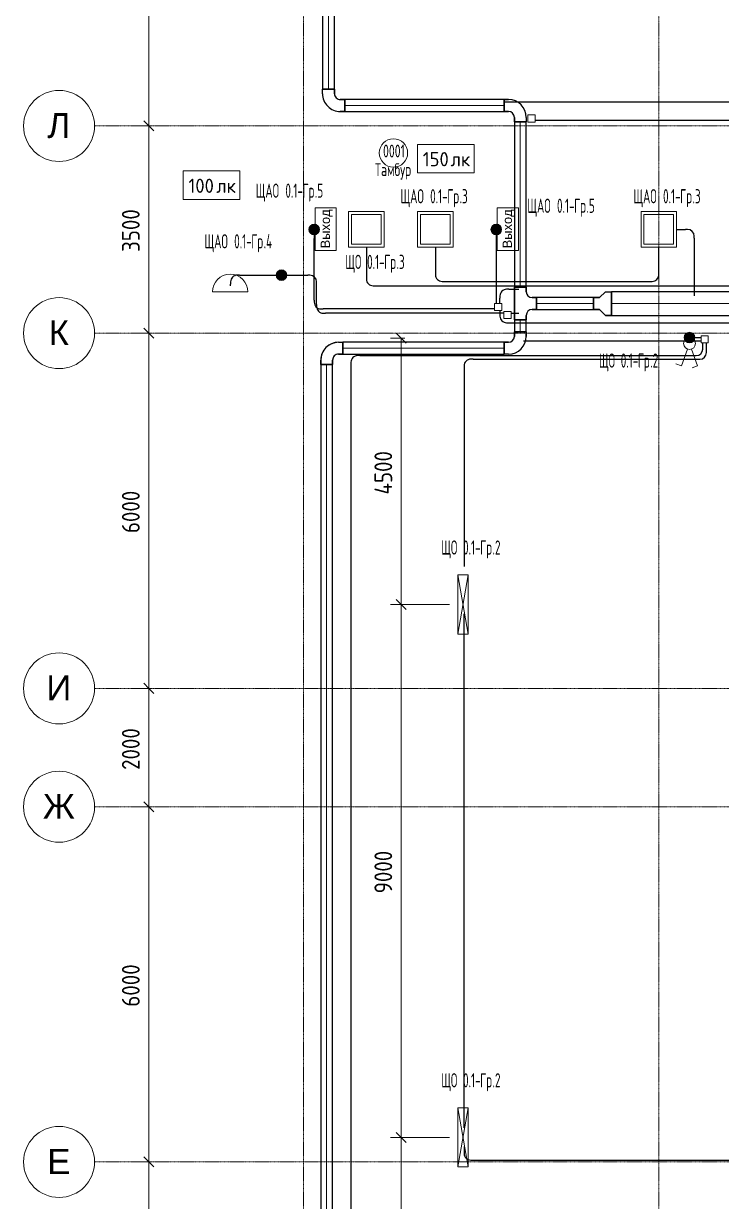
# Model space of a CAD drawing. Header units: millimetres. Extents: x -4730 to 98194, y -4296 to 93388.
# Drawn here: x -4730 to 7059, y 28333 to 48229 of the extents above; entities that cross this region are included whole.
import ezdxf

# ---------------------------------------------------------------- set-up
doc = ezdxf.new("R2010")
doc.units = ezdxf.units.MM
doc.linetypes.add('Линия сетки', pattern=[22.225, 12.7, -3.175, 3.175, -3.175])
for name, color, linetype, lineweight, true_color in [('Кабельные лотки', 5, 'Continuous', 25, 0x0000ff), ('Короба', 7, 'Continuous', 25, 0x008000), ('Линии', 7, 'Continuous', 9, 0x00a600), ('Опуск', 7, 'Continuous', 18, 0x007f00), ('Соединительные детали кабельных лотков', 5, 'Continuous', 25, 0x0000ff), ('Соединительные детали коробов', 7, 'Continuous', 25, 0x008000), ('Типовые аннотации', 5, 'Continuous', 18, 0x0000ff)]:
    doc.layers.add(name, color=color, linetype=linetype, lineweight=lineweight, true_color=true_color)
for name, color, linetype, lineweight in [('Марки помещений', 7, 'Continuous', 9), ('Марки силовых электроприборов', 7, 'Continuous', 9), ('Осевая линия', 7, 'Continuous', 18), ('Оси', 7, 'Continuous', 9), ('Размеры', 7, 'Continuous', 9), ('Размеры-120', 7, 'Continuous', 9), ('Текстовые примечания', 7, 'Continuous', 9)]:
    doc.layers.add(name, color=color, linetype=linetype, lineweight=lineweight)
doc.styles.add('Arial', font='arial.ttf', dxfattribs={"height": 156})
doc.styles.add('Arial_1', font='arial.ttf', dxfattribs={"height": 420})
doc.styles.add('GOST Common', font='GOST_Common.ttf', dxfattribs={"width": 0.6, "height": 240})
doc.styles.add('GOST Common_1', font='GOST_Common.ttf', dxfattribs={"height": 240})
doc.styles.add('GOST Common_2', font='GOST_Common.ttf', dxfattribs={"width": 0.9, "height": 300})
doc.styles.add('GOST Common_4', font='GOST_Common.ttf', dxfattribs={"width": 0.7, "height": 216})
doc.dimstyles.new('ADSK_Проверочный', dxfattribs={"dimscale": 304.8, "dimtxt": 301.714499, "dimasz": 0.556693, "dimexe": 0.590551, "dimexo": 0.590551, "dimgap": 0.19685, "dimtad": 1, "dimdec": 3, "dimrnd": 0.001, "dimdsep": 46, "dimtxsty": 'GOST Common_2', "dimblk1": 'OBLIQUE', "dimblk2": 'OBLIQUE', "dimsah": 1, "dimcen": 0.09, "dimazin": 0, "dimtfac": 1, "dimtdec": 4, "dimtix": 1, "dimtmove": 0, "dimatfit": 3, "dimfxl": 1, "dimtvp": 1, "dimtolj": 1, "dimtzin": 0, "dimarcsym": 2})

# ---------------------------------------------------------------- blocks, each defined once
blk = doc.blocks.new('M_Короб_ отвод - Плоский торец - ПВХ - Стандартная-2386742-Подвал')
at = {"layer": 'Соединительные детали коробов'}
for p, q in [((2894, 82640), (2856, 82640)), ((3006, 82640), (2894, 82640)), ((3006, 82640), (3006, 82640))]:
    blk.add_line(p, q, dxfattribs=at)
blk = doc.blocks.new('M_Короб_ отвод - Плоский торец - ПВХ - Стандартная-V1-Подвал')
at = {"layer": 'Соединительные детали коробов'}
for p, q in [((0, 111.95), (0, 150.05)), ((-150.05, 0), (-111.95, 0))]:
    blk.add_line(p, q, dxfattribs=at)
blk.add_arc((-111.95, 111.95), 111.95, 270, 0, dxfattribs=at)
blk = doc.blocks.new('M_Короб_ отвод - Плоский торец - ПВХ - Стандартная-V2-Подвал')
at = {"layer": 'Соединительные детали коробов'}
for p, q in [((-399, 14145), (-360, 14145)), ((-360, 14145), (-248, 14145)), ((-248, 14145), (-248, 14145))]:
    blk.add_line(p, q, dxfattribs=at)
blk = doc.blocks.new('M_Горизонтальный изгиб-колено для канального - Стандартная-2451758-Подвал')
at = {"layer": 'Соединительные детали кабельных лотков'}
for p, q in [((-100, 200), (-100, 275)), ((100, 275), (-100, 275)), ((-100, 275), (100, 275)), ((-100, 275), (-100, 275)), ((-100, 275), (-100, 200)), ((100, 200), (100, 275)), ((100, 275), (100, 275)), ((100, 275), (100, 200)), ((-275, 100), (-275, 100)), ((-275, 100), (-275, -100)), ((-275, -100), (-275, 100)), ((-275, 100), (-200, 100)), ((-200, 100), (-275, 100)), ((-275, -100), (-275, -100)), ((-200, -100), (-275, -100)), ((-200, -100), (-275, -100))]:
    blk.add_line(p, q, dxfattribs=at)
for radius, end in [(100, 360), (300, 360), (100, 0), (300, 0)]:
    blk.add_arc((-200, 200), radius, 270, end, dxfattribs=at)
blk = doc.blocks.new('M_Переходный патрубок для канального - Стандартная-2451692-Подвал')
at = {"layer": 'Соединительные детали кабельных лотков'}
for p, q in [((0, 200), (0, 200)), ((0, 200), (0, -200)), ((0, -200), (0, 200)), ((0, 200), (100, 200)), ((100, 200), (0, 200)), ((100, 200), (100, 200)), ((100, 200), (200, 100)), ((200, 100), (100, 200)), ((200, 100), (300, 100)), ((200, 100), (200, 100)), ((300, 100), (200, 100)), ((300, -100), (300, 100)), ((300, 100), (300, -100)), ((300, 100), (300, 100)), ((100, -200), (200, -100)), ((200, -100), (100, -200)), ((200, -100), (300, -100)), ((200, -100), (200, -100)), ((300, -100), (200, -100)), ((300, -100), (300, -100)), ((0, -200), (0, -200)), ((100, -200), (0, -200)), ((100, -200), (0, -200)), ((100, -200), (100, -200))]:
    blk.add_line(p, q, dxfattribs=at)
blk = doc.blocks.new('M_Горизонтальный тройник для канального - Радиус 100 мм-2451883-Подвал')
at = {"layer": 'Соединительные детали кабельных лотков'}
for p, q in [((275, 100), (-275, 100)), ((-275, 100), (-275, -100)), ((-275, -100), (-275, 100)), ((-275, 100), (275, 100)), ((-275, 100), (-275, 100)), ((275, -100), (275, 100)), ((275, 100), (275, -100)), ((275, 100), (275, 100)), ((-275, -100), (-200, -100)), ((-200, -100), (-275, -100)), ((-275, -100), (-275, -100)), ((200, -100), (275, -100)), ((275, -100), (200, -100)), ((275, -100), (275, -100)), ((-100, -200), (-100, -275)), ((-100, -275), (-100, -200)), ((-100, -275), (100, -275)), ((100, -275), (-100, -275)), ((-100, -275), (-100, -275)), ((100, -275), (100, -200)), ((100, -200), (100, -275)), ((100, -275), (100, -275))]:
    blk.add_line(p, q, dxfattribs=at)
for centre, start, end in [((-200, -200), 0, 90), ((-200, -200), 0, 90), ((200, -200), 90, 180), ((200, -200), 90, 180)]:
    blk.add_arc(centre, 100, start, end, dxfattribs=at)
blk = doc.blocks.new('Ось сетки - Заголовок сетки - Окружность 5 мм-1145995-Подвал')
at = {"layer": 'Оси'}
blk.add_circle((0, 0), 5, dxfattribs=at)
blk = doc.blocks.new('DIMBLOCK30-Подвал')
at = {"layer": 'Размеры-120'}
for p, q in [((-2616, 29000), (-2701, 29085)), ((-2556, 29000), (-2796, 29000)), ((-2616, 25000), (-2616, 29000)), ((-2616, 29000), (-2531, 28915)), ((-2616, 29000), (-2556, 29000)), ((-2616, 25000), (-2701, 25085)), ((-2556, 25000), (-2796, 25000)), ((-2616, 25000), (-2531, 24915)), ((-2616, 25000), (-2556, 25000))]:
    blk.add_line(p, q, dxfattribs=at)
at = {"layer": 'Размеры-120', "color": 0, "insert": (-3068, 26609), "char_height": 300, "width": 938.89, "attachment_point": 1, "rotation": 90, "line_spacing_factor": 1.022761, "style": 'GOST Common_2'}
blk.add_mtext('4000', dxfattribs=at)
blk = doc.blocks.new('_Oblique')
at = {"color": 0, "linetype": 'ByBlock', "lineweight": -2}
blk.add_line((-0.5, -0.5), (0.5, 0.5), dxfattribs=at)
blk = doc.blocks.new('DIMBLOCK31-Подвал')
at = {"layer": 'Размеры-120'}
for p, q in [((-2616, 35000), (-2701, 35085)), ((-2556, 35000), (-2796, 35000)), ((-2616, 29000), (-2616, 35000)), ((-2616, 35000), (-2531, 34915)), ((-2616, 35000), (-2556, 35000)), ((-2616, 29000), (-2701, 29085)), ((-2556, 29000), (-2796, 29000)), ((-2616, 29000), (-2531, 28915)), ((-2616, 29000), (-2556, 29000))]:
    blk.add_line(p, q, dxfattribs=at)
at = {"layer": 'Размеры-120', "color": 0, "insert": (-3068, 31622), "char_height": 300, "width": 908.21, "attachment_point": 1, "rotation": 90, "line_spacing_factor": 1.022761, "style": 'GOST Common_2'}
blk.add_mtext('6000', dxfattribs=at)
blk = doc.blocks.new('DIMBLOCK32-Подвал')
at = {"layer": 'Размеры-120'}
for p, q in [((-2616, 37000), (-2701, 37085)), ((-2556, 37000), (-2796, 37000)), ((-2616, 35000), (-2616, 37000)), ((-2616, 37000), (-2531, 36915)), ((-2616, 37000), (-2556, 37000)), ((-2616, 35000), (-2701, 35085)), ((-2556, 35000), (-2796, 35000)), ((-2616, 35000), (-2531, 34915)), ((-2616, 35000), (-2556, 35000))]:
    blk.add_line(p, q, dxfattribs=at)
at = {"layer": 'Размеры-120', "color": 0, "insert": (-3068, 35622), "char_height": 300, "width": 908.21, "attachment_point": 1, "rotation": 90, "line_spacing_factor": 1.022761, "style": 'GOST Common_2'}
blk.add_mtext('2000', dxfattribs=at)
blk = doc.blocks.new('DIMBLOCK33-Подвал')
at = {"layer": 'Размеры-120'}
for p, q in [((-2556, 43000), (-2796, 43000)), ((-2616, 43000), (-2701, 43085)), ((-2616, 37000), (-2616, 43000)), ((-2616, 43000), (-2531, 42915)), ((-2616, 43000), (-2556, 43000)), ((-2616, 37000), (-2701, 37085)), ((-2556, 37000), (-2796, 37000)), ((-2616, 37000), (-2531, 36915)), ((-2616, 37000), (-2556, 37000))]:
    blk.add_line(p, q, dxfattribs=at)
at = {"layer": 'Размеры-120', "color": 0, "insert": (-3068, 39622), "char_height": 300, "width": 908.21, "attachment_point": 1, "rotation": 90, "line_spacing_factor": 1.022761, "style": 'GOST Common_2'}
blk.add_mtext('6000', dxfattribs=at)
blk = doc.blocks.new('DIMBLOCK34-Подвал')
at = {"layer": 'Размеры-120'}
for p, q in [((-2616, 46500), (-2701, 46585)), ((-2556, 46500), (-2796, 46500)), ((-2616, 43000), (-2616, 46500)), ((-2616, 46500), (-2531, 46415)), ((-2616, 46500), (-2556, 46500)), ((-2556, 43000), (-2796, 43000)), ((-2616, 43000), (-2701, 43085)), ((-2616, 43000), (-2531, 42915)), ((-2616, 43000), (-2556, 43000))]:
    blk.add_line(p, q, dxfattribs=at)
at = {"layer": 'Размеры-120', "color": 0, "insert": (-3068, 44372), "char_height": 300, "width": 908.21, "attachment_point": 1, "rotation": 90, "line_spacing_factor": 1.022761, "style": 'GOST Common_2'}
blk.add_mtext('3500', dxfattribs=at)
blk = doc.blocks.new('DIMBLOCK35-Подвал')
at = {"layer": 'Размеры-120'}
for p, q in [((-2616, 52500), (-2701, 52585)), ((-2556, 52500), (-2796, 52500)), ((-2616, 46500), (-2616, 52500)), ((-2616, 52500), (-2531, 52415)), ((-2616, 52500), (-2556, 52500)), ((-2616, 46500), (-2701, 46585)), ((-2556, 46500), (-2796, 46500)), ((-2616, 46500), (-2531, 46415)), ((-2616, 46500), (-2556, 46500))]:
    blk.add_line(p, q, dxfattribs=at)
at = {"layer": 'Размеры-120', "color": 0, "insert": (-3068, 49122), "char_height": 300, "width": 908.21, "attachment_point": 1, "rotation": 90, "line_spacing_factor": 1.022761, "style": 'GOST Common_2'}
blk.add_mtext('6000', dxfattribs=at)
blk = doc.blocks.new('DIMBLOCK62-Подвал')
at = {"layer": 'Размеры-120'}
for p, q in [((1649, 29415), (1564, 29500)), ((2465, 29415), (1469, 29415)), ((1649, 20415), (1649, 29415)), ((1649, 29415), (1734, 29330)), ((1649, 29415), (2465, 29415)), ((1649, 20415), (1564, 20500)), ((2465, 20415), (1469, 20415)), ((1649, 20415), (1734, 20330)), ((1649, 20415), (2465, 20415))]:
    blk.add_line(p, q, dxfattribs=at)
at = {"layer": 'Размеры-120', "color": 0, "insert": (1197, 24537), "char_height": 300, "width": 908.21, "attachment_point": 1, "rotation": 90, "line_spacing_factor": 1.022761, "style": 'GOST Common_2'}
blk.add_mtext('9000', dxfattribs=at)
blk = doc.blocks.new('DIMBLOCK63-Подвал')
at = {"layer": 'Размеры-120'}
for p, q in [((2465, 38415), (1469, 38415)), ((1649, 38415), (1564, 38500)), ((1649, 29415), (1649, 38415)), ((1649, 38415), (1734, 38330)), ((1649, 38415), (2465, 38415)), ((1649, 29415), (1564, 29500)), ((2465, 29415), (1469, 29415)), ((1649, 29415), (1734, 29330)), ((1649, 29415), (2465, 29415))]:
    blk.add_line(p, q, dxfattribs=at)
at = {"layer": 'Размеры-120', "color": 0, "insert": (1197, 33537), "char_height": 300, "width": 908.21, "attachment_point": 1, "rotation": 90, "line_spacing_factor": 1.022761, "style": 'GOST Common_2'}
blk.add_mtext('9000', dxfattribs=at)
blk = doc.blocks.new('DIMBLOCK64-Подвал')
at = {"layer": 'Размеры-120'}
for p, q in [((1649, 42915), (1564, 43000)), ((1709, 42915), (1469, 42915)), ((1649, 38415), (1649, 42915)), ((1649, 42915), (1734, 42830)), ((1649, 42915), (1709, 42915)), ((2465, 38415), (1469, 38415)), ((1649, 38415), (1564, 38500)), ((1649, 38415), (1734, 38330)), ((1649, 38415), (2465, 38415))]:
    blk.add_line(p, q, dxfattribs=at)
at = {"layer": 'Размеры-120', "color": 0, "insert": (1197, 40274), "char_height": 300, "width": 938.89, "attachment_point": 1, "rotation": 90, "line_spacing_factor": 1.022761, "style": 'GOST Common_2'}
blk.add_mtext('4500', dxfattribs=at)
blk = doc.blocks.new('ADSK_Марка_Помещение - Номер Имя-85223-Подвал')
at = {"layer": 'Марки помещений'}
blk.add_circle((0, 0), 2, dxfattribs=at)
blk = doc.blocks.new('Морка помещения_освещённость_ - Морка помещения_освещённость_-1484368-Подвал')
at = {"layer": 'Марки помещений', "color": 190, "true_color": 0x8000ff}
for p, q in [((-4, 0), (-4, 4)), ((-4, 4), (4, 4)), ((4, 4), (4, 0)), ((4, 0), (-4, 0))]:
    blk.add_line(p, q, dxfattribs=at)

msp = doc.modelspace()

# ---------------------------------------------------------------- hatches: boundary and pattern name
at = {"layer": 'Опуск'}
h = msp.add_hatch(color=256, dxfattribs=at)
edge = h.paths.add_edge_path(flags=0)
edge.add_arc((180, 44750), 90, 180, 360)
edge.add_arc((180, 44750), 90, 0, 180)
h = msp.add_hatch(color=256, dxfattribs=at)
edge = h.paths.add_edge_path(flags=0)
edge.add_arc((3255, 44750), 90, 180, 360)
edge.add_arc((3255, 44750), 90, 0, 180)
h = msp.add_hatch(color=256, dxfattribs=at)
edge = h.paths.add_edge_path(flags=0)
edge.add_arc((-372.7332, 43979.0238), 90, 180, 360)
edge.add_arc((-372.7332, 43979.0238), 90, 0, 180)
h = msp.add_hatch(color=256, dxfattribs=at)
edge = h.paths.add_edge_path(flags=0)
edge.add_arc((6520, 42925), 90, 180, 360)
edge.add_arc((6520, 42925), 90, 0, 180)

# ---------------------------------------------------------------- linework, layer by layer
at = {"layer": 'Кабельные лотки'}
for p, q in [((320.9005, 81909.9486), (320.9005, 47119.9486)), ((520.9005, 47119.9486), (520.9005, 81909.9486)), ((520.9005, 47119.9486), (320.9005, 47119.9486)), ((695.9005, 46944.9486), (695.9005, 46744.9486)), ((3385.9005, 46944.9486), (695.9005, 46944.9486)), ((3385.9005, 46944.9486), (3385.9005, 46744.9486)), ((695.9005, 46744.9486), (3385.9005, 46744.9486)), ((3560.9005, 46569.9486), (3760.9005, 46569.9486)), ((3560.9005, 46569.9486), (3560.9005, 43775)), ((3760.9005, 43775), (3760.9005, 46569.9486)), ((3560.9005, 43775), (3760.9005, 43775)), ((3935.9005, 43600), (3935.9005, 43400)), ((4900, 43600), (3935.9005, 43600)), ((4900, 43600), (4900, 43400)), ((5200, 43300), (5200, 43700)), ((33645, 43700), (5200, 43700)), ((3935.9005, 43400), (4900, 43400)), ((3560.9005, 43225), (3760.9005, 43225)), ((3560.9005, 43225), (3560.9005, 43020)), ((3760.9005, 43020), (3760.9005, 43225)), ((5200, 43300), (33645, 43300)), ((3560.9005, 43020), (3760.9005, 43020)), ((665, 42845), (665, 42645)), ((3385.9005, 42845), (665, 42845)), ((3385.9005, 42845), (3385.9005, 42645)), ((665, 42645), (3385.9005, 42645)), ((290, 42470), (490, 42470)), ((290, 42470), (290, 14100)), ((490, 14100), (490, 42470))]:
    msp.add_line(p, q, dxfattribs=at)
at = {"layer": 'Короба'}
for p, q in [((12550.5318, 46900), (3380.5818, 46900)), ((3910, 46595), (11119.95, 46595)), ((180, 43558.55), (180, 44599.95)), ((3255, 44599.95), (3255, 43500)), ((6299.764, 44752.2126), (6449.714, 44752.2126)), ((6599.764, 44602.1626), (6599.764, 43632.2126)), ((1062.264, 44454.7126), (1062.264, 43950.05)), ((2227.9823, 44454.7126), (2227.9823, 44024.7626)), ((6002.264, 44024.7626), (6002.264, 44454.7126)), ((-1082.6832, 43979.0238), (-522.7832, 43979.0238)), ((-222.6832, 43979.0238), (69.95, 43979.0238)), ((-1232.7332, 43800), (-1232.7332, 43828.9738)), ((220, 43486.55), (220, 43828.9738)), ((1212.314, 43800), (11252.214, 43800)), ((2378.0323, 43874.7126), (5852.214, 43874.7126)), ((3318, 43500), (3318, 43589.95)), ((3468.05, 43740), (3638.5, 43740)), ((3226.5, 43408.5), (330.05, 43408.5)), ((3318, 43380), (3318, 43325.05)), ((3385.5826, 43336.5), (370.05, 43336.5)), ((3505.5826, 43336.5), (3638.5, 43336.5)), ((3468.05, 43175), (11125.5826, 43175)), ((6714.4064, 42862), (3714.4064, 42862)), ((6670.05, 42925), (6714.4064, 42925)), ((6742.9064, 42770.05), (6742.9064, 42833.5)), ((6805.9064, 42710.05), (6805.9064, 42833.5)), ((950.05, 42620), (6592.8564, 42620)), ((800, 42469.95), (800, 21108.8769)), ((2712.4918, 42409.95), (2712.4918, 39060)), ((2862.5418, 42560), (6655.8564, 42560)), ((2712.4918, 29578.8269), (2712.4918, 38258.8269)), ((2712.4918, 29258.8269), (2712.4918, 29182.6269)), ((2862.5418, 29032.5769), (7562.3954, 29032.6392))]:
    msp.add_line(p, q, dxfattribs=at)
at = {"layer": 'Линии', "color": 96, "true_color": 0x008000}
for p, q in [((-2034.2817, 45739.5602), (-2034.2817, 45259.5602)), ((-1074.2817, 45739.5602), (-2034.2817, 45739.5602)), ((-1074.2817, 45259.5602), (-1074.2817, 45739.5602)), ((-2034.2817, 45259.5602), (-1074.2817, 45259.5602))]:
    msp.add_line(p, q, dxfattribs=at)
at = {"layer": 'Опуск'}
for centre, start, end in [((180, 44750), 0, 180), ((3255, 44750), 0, 180), ((180, 44750), 180, 360), ((3255, 44750), 180, 0), ((-372.7332, 43979.0238), 360, 180), ((-372.7332, 43979.0238), 180, 0), ((6520, 42925), 0, 180), ((6520, 42925), 180, 0)]:
    msp.add_arc(centre, 90, start, end, dxfattribs=at)
at = {"layer": 'Осевая линия'}
for p, q in [((420.9005, 47119.9486), (420.9005, 81909.9486)), ((3385.9005, 46844.9486), (695.9005, 46844.9486)), ((3660.9005, 46569.9486), (3660.9005, 43775)), ((4900, 43500), (3935.9005, 43500)), ((5200, 43500), (33645, 43500)), ((3660.9005, 43225), (3660.9005, 43020)), ((3385.9005, 42745), (665, 42745)), ((390, 42470), (390, 14100))]:
    msp.add_line(p, q, dxfattribs=at)
at = {"layer": 'Оси', "linetype": 'Линия сетки'}
for p, q in [((0, 93388.3703), (0, -3096.3487)), ((6000, 93388.3703), (6000, -3096.3487)), ((98194.2682, 46500), (-3530.0173, 46500)), ((98194.2682, 43000), (-3530.0173, 43000)), ((98194.2682, 37000), (-3530.0173, 37000)), ((98194.2682, 35000), (-3530.0173, 35000)), ((98194.2682, 29000), (-3530.0173, 29000))]:
    msp.add_line(p, q, dxfattribs=at)
at = {"layer": 'Типовые аннотации', "color": 7}
for p, q in [((3790, 46686.5), (3910, 46686.5)), ((3790, 46566.5), (3790, 46686.5)), ((3910, 46566.5), (3790, 46566.5)), ((3910, 46686.5), (3910, 46566.5)), ((3226.5, 43500), (3346.5, 43500)), ((3226.5, 43380), (3226.5, 43500)), ((3346.5, 43380), (3226.5, 43380)), ((3346.5, 43500), (3346.5, 43380)), ((3385.5826, 43365), (3505.5826, 43365)), ((3385.5826, 43245), (3385.5826, 43365)), ((3505.5826, 43245), (3385.5826, 43245)), ((3505.5826, 43365), (3505.5826, 43245)), ((6714.4064, 42953.5), (6834.4064, 42953.5)), ((6714.4064, 42833.5), (6714.4064, 42953.5)), ((6834.4064, 42833.5), (6714.4064, 42833.5)), ((6834.4064, 42953.5), (6834.4064, 42833.5))]:
    msp.add_line(p, q, dxfattribs=at)
at = {"layer": 'Типовые аннотации', "color": 96, "true_color": 0x008000}
for p, q in [((193.2548, 44395.0179), (193.2548, 45115.0179)), ((193.2548, 45115.0179), (553.2548, 45115.0179)), ((553.2548, 45115.0179), (553.2548, 44395.0179)), ((3268.2548, 44395.0179), (3268.2548, 45115.0179)), ((3268.2548, 45115.0179), (3628.2548, 45115.0179)), ((3628.2548, 45115.0179), (3628.2548, 44395.0179)), ((553.2548, 44395.0179), (193.2548, 44395.0179)), ((3628.2548, 44395.0179), (3268.2548, 44395.0179))]:
    msp.add_line(p, q, dxfattribs=at)
at = {"layer": 'Типовые аннотации'}
for p, q in [((760, 45052.2126), (1360, 45052.2126)), ((760, 44452.2126), (760, 45052.2126)), ((810, 45002.2126), (1310, 45002.2126)), ((810, 44502.2126), (810, 45002.2126)), ((1310, 45002.2126), (1310, 44502.2126)), ((1360, 45052.2126), (1360, 44452.2126)), ((1360, 44452.2126), (760, 44452.2126)), ((1310, 44502.2126), (810, 44502.2126)), ((6485.798, 42730.3874), (6383.1919, 42448.4796)), ((6554.202, 42730.3874), (6656.8081, 42448.4796)), ((6289.2227, 42482.6816), (6383.1919, 42448.4796)), ((6656.8081, 42448.4796), (6562.8388, 42414.2776)), ((2603.2449, 38915), (2783.2449, 38915)), ((2603.2449, 37915), (2603.2449, 38915)), ((2783.2449, 38915), (2603.2449, 37915)), ((2603.2449, 38915), (2783.2449, 37915)), ((2783.2449, 38915), (2783.2449, 37915)), ((2783.2449, 37915), (2603.2449, 37915)), ((2603.2449, 29915), (2783.2449, 29915)), ((2603.2449, 28915), (2603.2449, 29915)), ((2783.2449, 29915), (2603.2449, 28915)), ((2603.2449, 29915), (2783.2449, 28915)), ((2783.2449, 29915), (2783.2449, 28915)), ((2783.2449, 28915), (2603.2449, 28915))]:
    msp.add_line(p, q, dxfattribs=at)
at = {"layer": 'Типовые аннотации', "color": 1, "true_color": 0xff0000}
for p, q in [((1925.7183, 45052.2126), (2525.7183, 45052.2126)), ((1925.7183, 44452.2126), (1925.7183, 45052.2126)), ((1975.7183, 45002.2126), (2475.7183, 45002.2126)), ((1975.7183, 44502.2126), (1975.7183, 45002.2126)), ((2475.7183, 45002.2126), (2475.7183, 44502.2126)), ((2525.7183, 45052.2126), (2525.7183, 44452.2126)), ((5700, 45052.2126), (6300, 45052.2126)), ((5700, 44452.2126), (5700, 45052.2126)), ((5750, 45002.2126), (6250, 45002.2126)), ((5750, 44502.2126), (5750, 45002.2126)), ((6250, 45002.2126), (6250, 44502.2126)), ((6300, 45052.2126), (6300, 44452.2126)), ((2525.7183, 44452.2126), (1925.7183, 44452.2126)), ((2475.7183, 44502.2126), (1975.7183, 44502.2126)), ((6300, 44452.2126), (5700, 44452.2126)), ((6250, 44502.2126), (5750, 44502.2126)), ((-1539.2817, 43695), (-939.2817, 43695))]:
    msp.add_line(p, q, dxfattribs=at)
at = {"layer": 'Типовые аннотации'}
msp.add_circle((6520, 42824.3567), 100, dxfattribs=at)
at = {"layer": 'Типовые аннотации', "color": 1, "true_color": 0xff0000}
msp.add_arc((-1239.2817, 43695), 300, 360, 180, dxfattribs=at)

# ---------------------------------------------------------------- block references
at = {"layer": 'Марки помещений', "xscale": 120, "yscale": 120, "zscale": 120}
msp.add_blockref('ADSK_Марка_Помещение - Номер Имя-85223-Подвал', (1518.2944, 46043.8902), dxfattribs=at)
at = {"layer": 'Марки помещений', "color": 190, "true_color": 0x8000ff, "xscale": 120, "yscale": 120, "zscale": 120}
msp.add_blockref('Морка помещения_освещённость_ - Морка помещения_освещённость_-1484368-Подвал', (2402.6706, 45706.5246), dxfattribs=at)
at = {"layer": 'Оси', "xscale": 120, "yscale": 120, "zscale": 120, "rotation": 90}
for p in [(-4130.0173, 46500), (-4130.0173, 43000), (-4130.0173, 37000), (-4130.0173, 35000), (-4130.0173, 29000)]:
    msp.add_blockref('Ось сетки - Заголовок сетки - Окружность 5 мм-1145995-Подвал', p, dxfattribs=at)
at = {"layer": 'Соединительные детали кабельных лотков'}
for name, p, rotation in [('M_Горизонтальный изгиб-колено для канального - Стандартная-2451758-Подвал', (420.9005, 46844.9486), 270), ('M_Горизонтальный изгиб-колено для канального - Стандартная-2451758-Подвал', (420.9005, 46844.9486), 270), ('M_Горизонтальный изгиб-колено для канального - Стандартная-2451758-Подвал', (3660.9005, 46844.9486), 90), ('M_Горизонтальный изгиб-колено для канального - Стандартная-2451758-Подвал', (3660.9005, 46844.9486), 90), ('M_Горизонтальный тройник для канального - Радиус 100 мм-2451883-Подвал', (3660.9005, 43500), 90), ('M_Горизонтальный тройник для канального - Радиус 100 мм-2451883-Подвал', (3660.9005, 43500), 90), ('M_Переходный патрубок для канального - Стандартная-2451692-Подвал', (5200, 43500), 180), ('M_Переходный патрубок для канального - Стандартная-2451692-Подвал', (5200, 43500), 180), ('M_Горизонтальный изгиб-колено для канального - Стандартная-2451758-Подвал', (390, 42745), 180), ('M_Горизонтальный изгиб-колено для канального - Стандартная-2451758-Подвал', (390, 42745), 180)]:
    msp.add_blockref(name, p, dxfattribs=dict(at, rotation=rotation))
msp.add_blockref('M_Горизонтальный изгиб-колено для канального - Стандартная-2451758-Подвал', (3660.9005, 42745), dxfattribs=at)
msp.add_blockref('M_Горизонтальный изгиб-колено для канального - Стандартная-2451758-Подвал', (3660.9005, 42745), dxfattribs=at)
at = {"layer": 'Соединительные детали коробов'}
for name, p, rotation in [('M_Короб_ отвод - Плоский торец - ПВХ - Стандартная-2386742-Подвал', (82820, 41743.9886), 90), ('M_Короб_ отвод - Плоский торец - ПВХ - Стандартная-2386742-Подвал', (85895, 41743.9886), 90), ('M_Короб_ отвод - Плоский торец - ПВХ - Стандартная-V1-Подвал', (6599.764, 44752.2126), 90), ('M_Короб_ отвод - Плоский торец - ПВХ - Стандартная-V1-Подвал', (-1232.7332, 43979.0238), 180), ('M_Короб_ отвод - Плоский торец - ПВХ - Стандартная-2386742-Подвал', (2633.2782, 126619.0238), 180), ('M_Короб_ отвод - Плоский торец - ПВХ - Стандартная-V1-Подвал', (220, 43979.0238), 90), ('M_Короб_ отвод - Плоский торец - ПВХ - Стандартная-V1-Подвал', (2227.9823, 43874.7126), 270), ('M_Короб_ отвод - Плоский торец - ПВХ - Стандартная-V1-Подвал', (1062.264, 43800), 270), ('M_Короб_ отвод - Плоский торец - ПВХ - Стандартная-V1-Подвал', (3318, 43740), 180), ('M_Короб_ отвод - Плоский торец - ПВХ - Стандартная-V1-Подвал', (180, 43408.5), 270), ('M_Короб_ отвод - Плоский торец - ПВХ - Стандартная-V1-Подвал', (220, 43336.5), 270), ('M_Короб_ отвод - Плоский торец - ПВХ - Стандартная-V1-Подвал', (3318, 43175), 270), ('M_Короб_ отвод - Плоский торец - ПВХ - Стандартная-2386742-Подвал', (9526.0114, 125565), 180), ('M_Короб_ отвод - Плоский торец - ПВХ - Стандартная-V1-Подвал', (800, 42620), 180), ('M_Короб_ отвод - Плоский торец - ПВХ - Стандартная-V1-Подвал', (2712.4918, 42560), 180), ('M_Короб_ отвод - Плоский торец - ПВХ - Стандартная-V1-Подвал', (2712.4918, 29032.5769), 270)]:
    msp.add_blockref(name, p, dxfattribs=dict(at, rotation=rotation))
for name, p in [('M_Короб_ отвод - Плоский торец - ПВХ - Стандартная-V2-Подвал', (-124.2817, 29833.7075)), ('M_Короб_ отвод - Плоский торец - ПВХ - Стандартная-V1-Подвал', (6002.264, 43874.7126)), ('M_Короб_ отвод - Плоский торец - ПВХ - Стандартная-V1-Подвал', (6742.9064, 42620)), ('M_Короб_ отвод - Плоский торец - ПВХ - Стандартная-V1-Подвал', (6805.9064, 42560))]:
    msp.add_blockref(name, p, dxfattribs=at)

# ---------------------------------------------------------------- texts
at = {"layer": 'Марки помещений', "char_height": 216, "attachment_point": 1, "style": 'GOST Common_4'}
for s, insert, width in [('0001', (1342.2609, 46183.9118), 478.126425), ('Тамбур', (1206.1809, 45869.1152), 808.101)]:
    msp.add_mtext(s, dxfattribs=dict(at, insert=insert, width=width))
at = {"layer": 'Марки помещений', "color": 190, "true_color": 0x8000ff, "char_height": 240, "attachment_point": 1, "style": 'GOST Common_1'}
for s, insert, width in [('150', (2014.7867, 46058.2366), 567.59475), ('лк', (2483.0992, 46058.2366), 413.67075)]:
    msp.add_mtext(s, dxfattribs=dict(at, insert=insert, width=width))
at = {"layer": 'Марки силовых электроприборов', "char_height": 240, "attachment_point": 1, "style": 'GOST Common'}
for s, insert, width in [('ЩАО', (-809.0251, 45526.2535), 502.17705), (' 0.1-', (-394.6876, 45526.2535), 455.99985), ('Гр', (-18.4501, 45526.2535), 253.9746), ('.5', (191.0999, 45526.2535), 178.93665), ('ЩАО', (1636.2436, 45432.395), 502.17705), (' 0.1-', (2050.5811, 45432.395), 455.99985), ('Гр', (2426.8186, 45432.395), 253.9746), ('.3', (2636.3686, 45432.395), 173.1645), ('ЩАО', (5570.5253, 45432.395), 502.17705), (' 0.1-', (5984.8628, 45432.395), 455.99985), ('Гр', (6361.1003, 45432.395), 253.9746), ('.3', (6570.6503, 45432.395), 173.1645), ('ЩАО', (3779.3325, 45271.6184), 502.17705), (' 0.1-', (4193.67, 45271.6184), 455.99985), ('Гр', (4569.9075, 45271.6184), 253.9746), ('.5', (4779.4575, 45271.6184), 178.93665), ('ЩАО', (-1674.1918, 44671.3647), 502.17705), (' 0.1-', (-1259.8543, 44671.3647), 455.99985), ('Гр', (-883.6168, 44671.3647), 253.9746), ('.4', (-674.0668, 44671.3647), 196.2531), ('ЩО', (704.3873, 44323.4651), 340.55685), (' 0.1-', (985.3748, 44323.4651), 455.99985), ('Гр', (1361.6123, 44323.4651), 253.9746), ('.3', (1571.1623, 44323.4651), 173.1645), ('ЩО', (4989.3468, 42656.6909), 340.55685), (' 0.1-', (5270.3343, 42656.6909), 455.99985), ('Гр', (5646.5718, 42656.6909), 253.9746), ('.2', (5856.1218, 42656.6909), 178.93665), ('ЩО', (2325.5863, 39499.0093), 340.55685), (' 0.1-', (2606.5738, 39499.0093), 455.99985), ('Гр', (2982.8113, 39499.0093), 253.9746), ('.2', (3192.3613, 39499.0093), 178.93665), ('ЩО', (2325.5863, 30499.0093), 340.55685), (' 0.1-', (2606.5738, 30499.0093), 455.99985), ('Гр', (2982.8113, 30499.0093), 253.9746), ('.2', (3192.3613, 30499.0093), 178.93665)]:
    msp.add_mtext(s, dxfattribs=dict(at, insert=insert, width=width))
at = {"layer": 'Оси', "char_height": 420, "attachment_point": 1, "style": 'Arial_1'}
for s, insert, width in [('\\fArial|b0|i0|c204|p34|;Л', (-4325.5219, 46717.441), 471.39225), ('\\fArial|b0|i0|c204|p34|;К', (-4305.7219, 43217.441), 423.291), ('\\fArial|b0|i0|c204|p34|;И', (-4345.3219, 37217.441), 519.4935), ('\\fArial|b0|i0|c204|p34|;Ж', (-4404.7219, 35217.441), 663.79725), ('\\fArial|b0|i0|c204|p34|;Е', (-4329.1219, 29217.441), 481.0125)]:
    msp.add_mtext(s, dxfattribs=dict(at, insert=insert, width=width))
at = {"layer": 'Текстовые примечания', "color": 96, "true_color": 0x008000, "char_height": 240, "attachment_point": 1, "style": 'GOST Common_1'}
for s, insert, width in [('100', (-1943.0395, 45609.0849), 567.59475), ('лк', (-1474.727, 45609.0849), 413.67075)]:
    msp.add_mtext(s, dxfattribs=dict(at, insert=insert, width=width))
at = {"layer": 'Типовые аннотации', "color": 96, "lineweight": 9, "true_color": 0x008000, "char_height": 156, "width": 769.62, "attachment_point": 1, "rotation": 90, "style": 'Arial'}
for insert in [(288.7694, 44431.675), (3363.7694, 44431.675)]:
    msp.add_mtext('Выход', dxfattribs=dict(at, insert=insert))

# ---------------------------------------------------------------- dimensions: what is measured, and where the dimension line sits
at = {"layer": 'Размеры'}
for base, p1, p2, override, picture, middle in [((-2616.3079, 52500), (-2736.2897, 46500), (-2736.2897, 52500), {"dimpost": '<>', "dimfxl": 6000}, 'DIMBLOCK35-Подвал', (-2826.3079, 49500)), ((-2616.3079, 46500), (-2736.2897, 43000), (-2736.2897, 46500), {"dimpost": '<>', "dimfxl": 3500}, 'DIMBLOCK34-Подвал', (-2826.3079, 44750)), ((-2616.3079, 43000), (-2736.2897, 37000), (-2736.2897, 43000), {"dimpost": '<>', "dimfxl": 6000}, 'DIMBLOCK33-Подвал', (-2826.3079, 40000)), ((1648.7681, 42915), (2645.2449, 38415), (1528.7862, 42915), {"dimpost": '<>', "dimfxl": 4636.42967}, 'DIMBLOCK64-Подвал', (1438.7681, 40665)), ((1648.7681, 38415), (2645.2449, 29415), (2645.2449, 38415), {"dimpost": '<>', "dimfxl": 9000}, 'DIMBLOCK63-Подвал', (1438.7681, 33915)), ((-2616.3079, 37000), (-2736.2897, 35000), (-2736.2897, 37000), {"dimpost": '<>', "dimfxl": 2000}, 'DIMBLOCK32-Подвал', (-2826.3079, 36000)), ((-2616.3079, 35000), (-2736.2897, 29000), (-2736.2897, 35000), {"dimpost": '<>', "dimfxl": 6000}, 'DIMBLOCK31-Подвал', (-2826.3079, 32000)), ((1648.7681, 29415), (2645.2449, 20415), (2645.2449, 29415), {"dimpost": '<>', "dimfxl": 9000}, 'DIMBLOCK62-Подвал', (1438.7681, 24915)), ((-2616.3079, 29000), (-2736.2897, 25000), (-2736.2897, 29000), {"dimpost": '<>', "dimfxl": 4000}, 'DIMBLOCK30-Подвал', (-2826.3079, 27000))]:
    dim = msp.add_linear_dim(base=base, p1=p1, p2=p2, angle=90, dimstyle='ADSK_Проверочный', override=override, dxfattribs=at)
    dim.commit()
    dim.dimension.update_dxf_attribs({"geometry": picture, "text_midpoint": middle})

doc.saveas('drawing.dxf')
